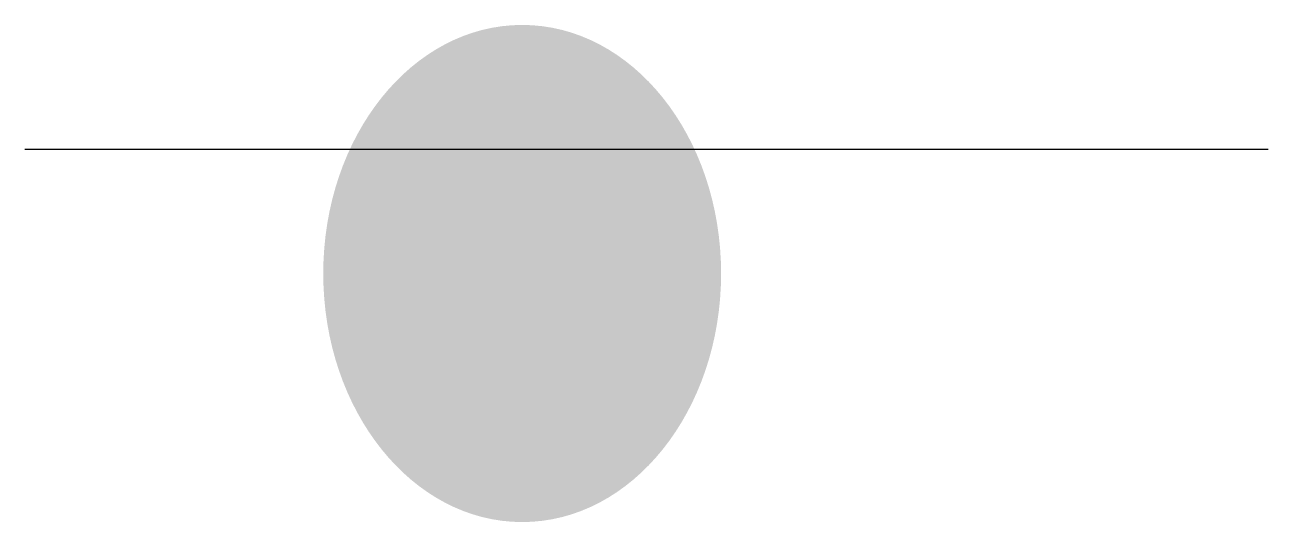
# Model space of a CAD drawing. Units: millimetres at full size, sheet at 1:100. Extents: x -15551 to 15061, y -12675 to -427.
import ezdxf

# ---------------------------------------------------------------- set-up
doc = ezdxf.new("R2010")
doc.units = ezdxf.units.MM
doc.header["$LTSCALE"] = 100
doc.layers.add('0-0', color=7, linetype='Continuous')

msp = doc.modelspace()

# ---------------------------------------------------------------- hatches: boundary and pattern name
at = {"layer": '0-0'}
h = msp.add_hatch(color=91, dxfattribs=at)
edge = h.paths.add_edge_path()
edge.add_ellipse((-3306.1, -6551), major_axis=(0, 6122.4), ratio=0.8, start_angle=0, end_angle=360)

# ---------------------------------------------------------------- linework, layer by layer
msp.add_line((-15551, -3489.8), (15061.2, -3489.8), dxfattribs=at)

doc.saveas('drawing.dxf')
